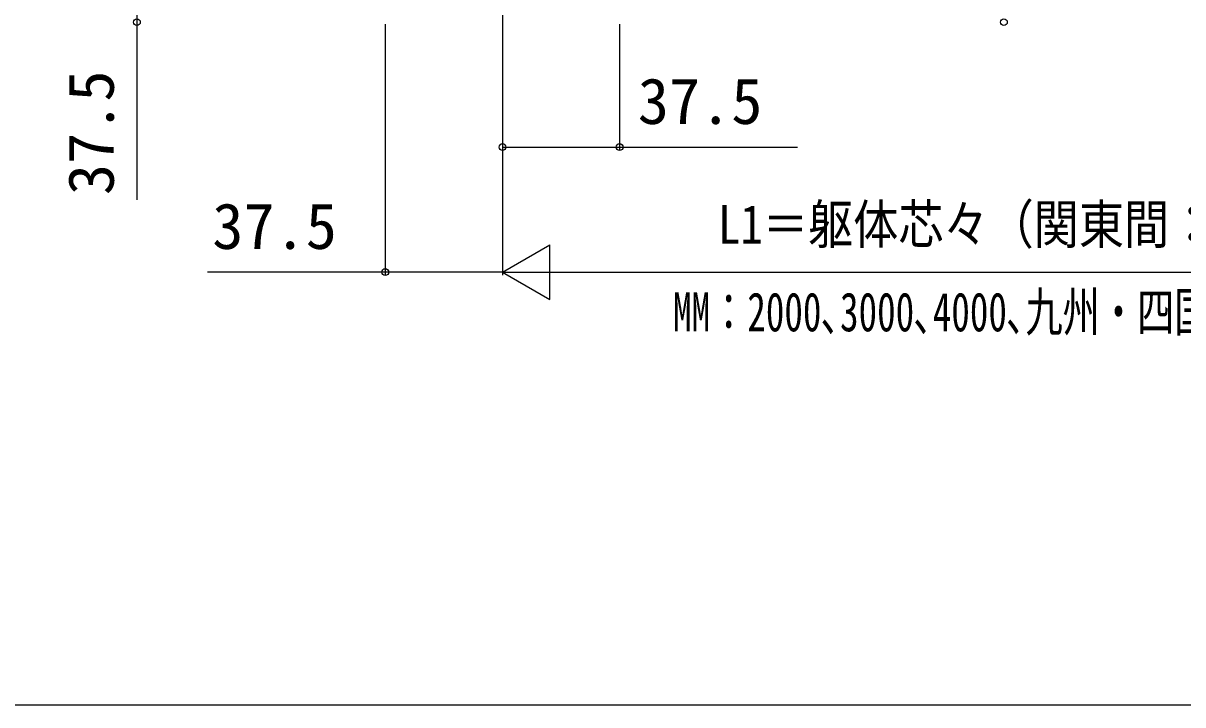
# Model space of a CAD drawing. Units: millimetres, scale not verified. Extents: x -875 to 875, y -1304 to 1296.
# Drawn here: x -437.4 to -66.2, y -1303.9 to -1085.8 of the extents above; entities that cross this region are included whole.
import ezdxf
from ezdxf.enums import TextEntityAlignment as Align

# ---------------------------------------------------------------- set-up
doc = ezdxf.new("R2010")
doc.units = ezdxf.units.MM
doc.header["$LTSCALE"] = 8
for name, color, linetype in [('0-4_YKK_12', 2, 'Continuous'), ('0-6_YKK_D', 6, 'Continuous'), ('0-7_YKK_ZWAK', 7, 'Continuous')]:
    doc.layers.add(name, color=color, linetype=linetype)
doc.styles.add('ＭＳ ゴシック', font='')
doc.styles.get('ＭＳ ゴシック').set_extended_font_data('MS Gothic')

msp = doc.modelspace()

# ---------------------------------------------------------------- linework, layer by layer
at = {"layer": '0-4_YKK_12'}
msp.add_line((-284, -310.95), (-284, -1105.45), dxfattribs=at)
at = {"layer": '0-6_YKK_D'}
for p, q in [((-321.5, -1086.1), (-321.5, -1166.4)), ((-246.5, -1086.1), (-246.5, -1126.4)), ((-284, -1094.9), (-284, -1166.4)), ((-284, -1094.9), (-284, -1126.4)), ((-284, -1094.9), (-284, -1166.4)), ((-284, -1165.4), (-268.845, -1156.65)), ((-268.845, -1174.15), (-268.845, -1156.65)), ((-284, -1165.4), (-268.845, -1174.15)), ((-284, -1165.4), (-253.689, -1165.4)), ((-266.5, -1165.4), (198.5, -1165.4))]:
    msp.add_line(p, q, dxfattribs=at)
for points in [[(-401, -1047.9), (-401, -1085.4), (-401, -1142.291)], [(-284, -1125.4), (-246.5, -1125.4), (-189.609, -1125.4)], [(-284, -1165.4), (-321.5, -1165.4), (-378.391, -1165.4)]]:
    msp.add_lwpolyline(points, dxfattribs=at)
for centre in [(-401, -1085.4), (-123.5, -1085.4), (-284, -1125.4), (-246.5, -1125.4), (-321.5, -1165.4)]:
    msp.add_circle(centre, 1.075, dxfattribs=at)
at = {"layer": '0-7_YKK_ZWAK'}
msp.add_lwpolyline([(-875, -1303.9), (875, -1303.9), (875, 1246.1)], dxfattribs=at)

# ---------------------------------------------------------------- texts
at = {"layer": '0-6_YKK_D', "style": 'ＭＳ ゴシック'}
msp.add_text('37.5', height=14.66, rotation=90, dxfattribs=at).set_placement((-404, -1140.768), align=Align.BOTTOM_LEFT)
for p in [(-240.677, -1122.4), (-376.868, -1162.4)]:
    msp.add_text('37.5', height=14.66, dxfattribs=at).set_placement(p, align=Align.BOTTOM_LEFT)
for s, width, p in [('L1＝躯体芯々（関東間：1820､2730､3640､', 0.85, (-215.036, -1160.082)), ('MM：2000､3000､4000､九州・四国間：1910､2865､3820）', 0.7, (-229.403, -1188.105))]:
    msp.add_text(s, height=12.46, dxfattribs=dict(at, width=width)).set_placement(p, align=Align.BOTTOM_LEFT)

doc.saveas('drawing.dxf')
